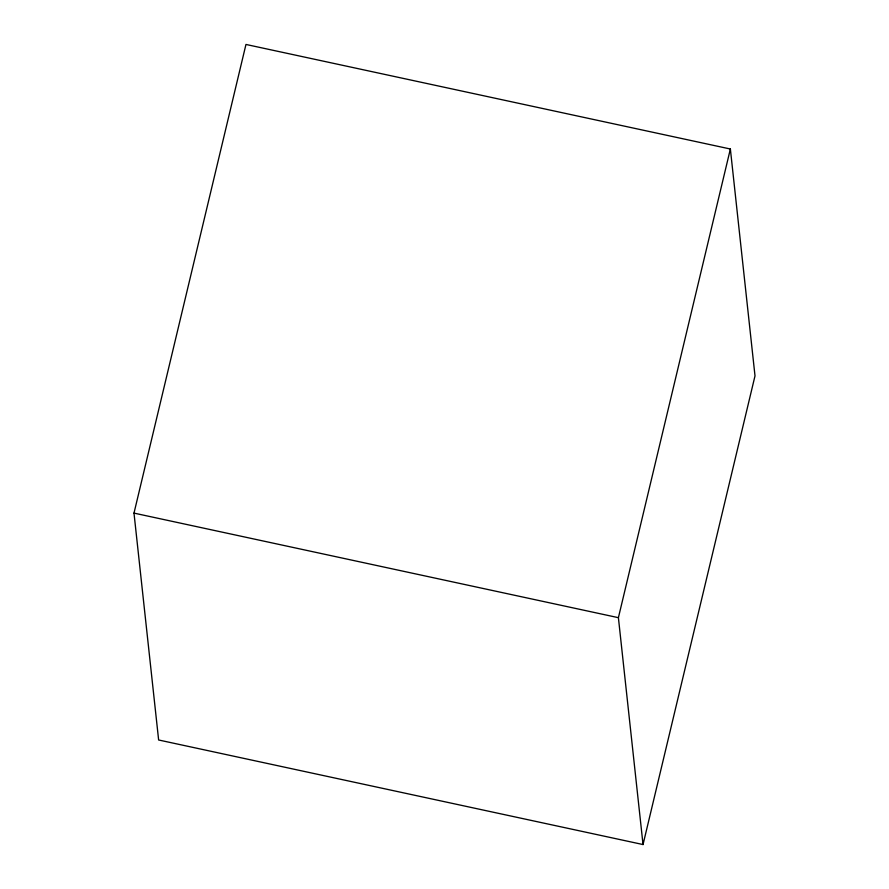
<?xml version="1.0" encoding="UTF-8"?>
<svg xmlns="http://www.w3.org/2000/svg" width="889" height="889" viewBox="0 0 889 889"><rect width="100%" height="100%" fill="white"/><g stroke="black" fill="none" stroke-linecap="round" stroke-linejoin="round"><path stroke-width="1.33" d="M133.995 513.109L245.964 44.45L730.369 149.008L755.005 375.891L643.036 844.55L158.631 739.992L133.995 513.109L618.4 617.677L643.036 844.55M618.4 617.677L730.369 149.008"/></g></svg>
